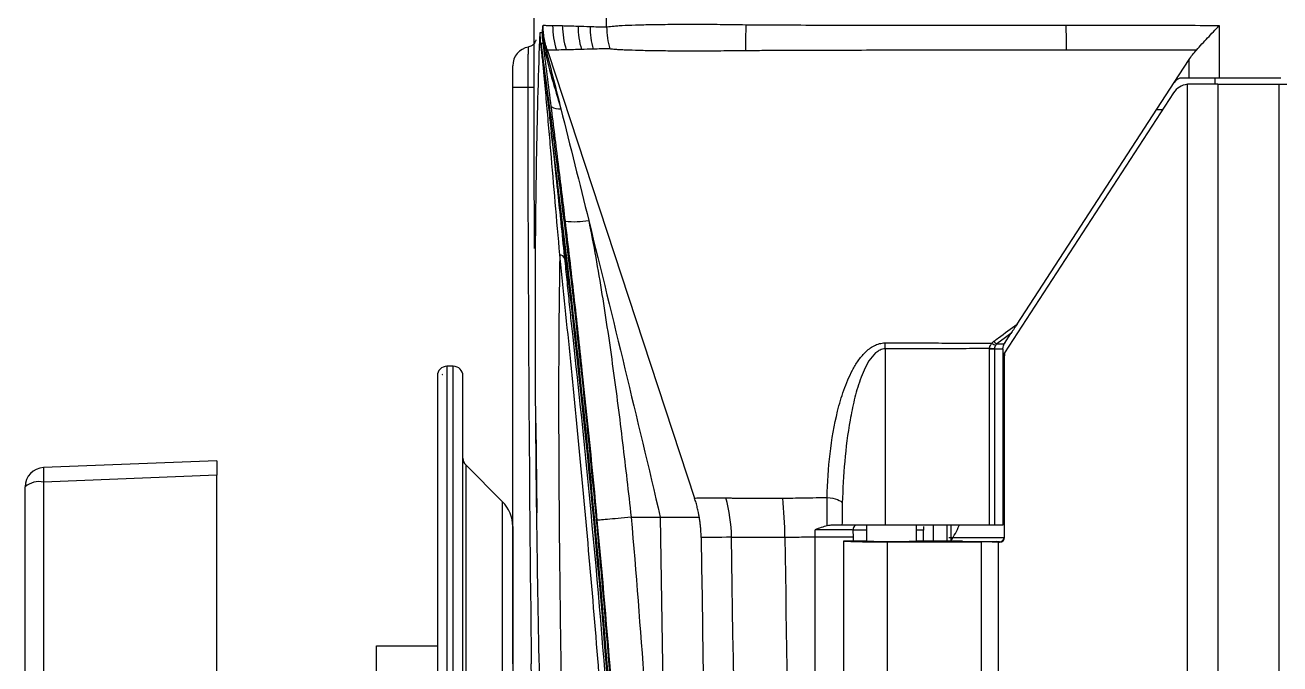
# Model space of a CAD drawing. Extents: x 14.8 to 109.8, y 1.6 to 86.6.
# Drawn here: x 43.172 to 47.099, y 10.666 to 12.666 of the extents above; entities that cross this region are included whole.
import ezdxf

# ---------------------------------------------------------------- set-up
doc = ezdxf.new("R2010")
doc.units = 0
doc.header["$MEASUREMENT"] = 0
doc.layers.add('OBJECT', color=7, linetype='CONTINUOUS')

msp = doc.modelspace()

# ---------------------------------------------------------------- linework, layer by layer
at = {"layer": 'OBJECT'}
for p, q in [((46.9091, 12.6643), (46.9091, 12.5001)), ((44.8065, 12.5871), (44.8065, 12.5871)), ((44.809, 12.5795), (45.2672, 11.1853)), ((46.7682, 12.4865), (46.8144, 12.5576)), ((46.8144, 12.5001), (46.8144, 12.5576)), ((46.2763, 11.7298), (46.7682, 12.4865)), ((46.8144, 12.5001), (46.7934, 12.5001)), ((46.9091, 12.5001), (46.8144, 12.5001)), ((46.8948, 12.5001), (46.8948, 12.4807)), ((47.1013, 12.5001), (46.9091, 12.5001)), ((46.7656, 12.4534), (46.2369, 11.6395)), ((46.8159, 12.4807), (46.8094, 12.4804)), ((46.8094, 6.5107), (46.8094, 12.4804)), ((46.9041, 12.4807), (46.8159, 12.4807)), ((46.9041, 12.4807), (46.9041, 6.5107)), ((46.9041, 12.4807), (47.0963, 12.4807)), ((47.0963, 6.7607), (47.0963, 12.4807)), ((47.0963, 12.4807), (47.1444, 12.4807)), ((46.731, 12.4001), (46.7121, 12.4001)), ((44.8595, 11.9425), (44.8603, 11.9352)), ((46.2132, 11.6677), (46.236, 11.6677)), ((46.237, 11.6692), (46.257, 11.7)), ((45.8638, 11.6522), (45.8638, 11.1001)), ((46.2054, 11.6514), (46.1903, 11.6514)), ((46.1903, 11.1001), (46.1903, 11.6514)), ((46.2054, 11.6514), (46.2054, 11.1001)), ((46.2321, 11.6514), (46.2054, 11.6514)), ((46.2321, 11.6528), (46.2321, 11.6514)), ((46.2321, 11.6514), (46.2321, 11.1001)), ((46.2366, 11.6391), (46.2362, 11.621)), ((46.2369, 11.6395), (46.2366, 11.6391)), ((46.2369, 11.0622), (46.2369, 11.6395)), ((44.5123, 11.5976), (44.4923, 11.5976)), ((44.4923, 11.5976), (44.4923, 8.5976)), ((44.5123, 8.5976), (44.5123, 11.5976)), ((46.2321, 11.5925), (46.2362, 11.5929)), ((46.2362, 11.621), (46.2362, 11.0628)), ((44.4623, 11.5676), (44.4623, 8.6276)), ((44.4785, 11.5725), (44.4773, 11.5717)), ((44.4773, 11.5717), (44.4785, 11.5721)), ((44.4785, 11.5721), (44.4785, 11.5725)), ((44.5423, 8.6276), (44.5423, 11.5676)), ((43.7723, 11.3016), (43.23, 11.2804)), ((43.7723, 11.3016), (43.7723, 11.2565)), ((44.6661, 11.1738), (44.5511, 11.2888)), ((44.5511, 11.2888), (44.5511, 8.9064)), ((43.7723, 11.2565), (43.2302, 11.2353)), ((43.2302, 11.2353), (43.2302, 10.1861)), ((43.7723, 10.1908), (43.7723, 11.2565)), ((46.2362, 11.2601), (46.2321, 11.2601)), ((43.1723, 10.1712), (43.1723, 11.2204)), ((44.6661, 9.0214), (44.6661, 11.1738)), ((45.0688, 11.1251), (45.16, 11.1251)), ((44.6983, 11.096), (44.6983, 9.2435)), ((45.8638, 11.1001), (45.7285, 11.1001)), ((45.7628, 11.0851), (45.7632, 11.0631)), ((45.8053, 11.0851), (45.7628, 11.0851)), ((45.8053, 11.1001), (45.8053, 11.0507)), ((45.9613, 11.0507), (45.9613, 11.1001)), ((45.9833, 11.0851), (45.9613, 11.0851)), ((45.9833, 11.0957), (45.9833, 11.0851)), ((45.9833, 11.0507), (45.9833, 11.0851)), ((46.0133, 11.1014), (46.0133, 11.0507)), ((46.0567, 11.0985), (46.0567, 11.0507)), ((46.0689, 11.0986), (46.0689, 11.0514)), ((46.2054, 11.1001), (46.1903, 11.1001)), ((46.2321, 11.1001), (46.2054, 11.1001)), ((45.7333, 11.0507), (45.7333, 6.6107)), ((45.8053, 11.0507), (45.7333, 11.0507)), ((45.7632, 11.0632), (45.7633, 11.0507)), ((45.8703, 11.0481), (46.1655, 11.0476)), ((45.8703, 11.0481), (45.8703, 6.6107)), ((46.1053, 11.0507), (45.9613, 11.0507)), ((46.0684, 11.0507), (46.0689, 11.0514)), ((46.1053, 11.0507), (46.2122, 11.0496)), ((46.1655, 6.6107), (46.1655, 11.0476)), ((46.2212, 11.0478), (46.2122, 11.0496)), ((46.2171, 11.0474), (46.2171, 6.6107)), ((46.2171, 11.0474), (46.2217, 11.0473)), ((46.2217, 11.0473), (46.2212, 11.0478)), ((46.2362, 11.0628), (46.2369, 11.0622)), ((44.2723, 10.7226), (44.4623, 10.7226)), ((44.2723, 9.4726), (44.2723, 10.7226))]:
    msp.add_line(p, q, dxfattribs=at)
at = {"layer": 'OBJECT', "flags": 128}
for points in [[(44.7451, 12.4717), (44.75, 12.4717), (44.7545, 12.4717), (44.7586, 12.4717), (44.7621, 12.4717), (44.7638, 12.4717)], [(46.257, 11.7), (46.24, 11.6875), (46.2132, 11.6677)], [(44.7701, 11.4191), (44.7701, 11.4147), (44.7734, 11.1392)], [(45.0686, 11.1251), (45.0686, 11.1251), (45.0686, 11.1251)]]:
    msp.add_lwpolyline(points, dxfattribs=at)
at = {"layer": 'OBJECT'}
for centre, radius, start, end in [((159.0083, 12.6251), 114.2446, 179.639985, 180.330196), ((45.0735, 12.6646), 0.2505, 179.9759, 197.8944), ((45.1048, 12.6638), 0.2508, 179.9681, 197.5562), ((45.1537, 12.6624), 0.2512, 179.9615, 196.9013), ((45.1916, 12.6612), 0.2515, 179.9513, 196.3346), ((45.244, 12.6619), 0.2521, 180.4491, 196.2236), ((47.4168, 12.604), 1.9901, 178.1812, 180.535), ((49.2089, 12.6667), 2.7796, 180.0284, 181.6437), ((44.7854, 12.6083), 0.00108, 314.0727, 347.8936), ((44.7583, 12.5382), 0.06, 100.5562, 179.9995), ((46.7934, 12.4701), 0.03, 90, 146.9761), ((44.7349, 53.8345), 41.3628, 269.94928, 270.01408), ((46.8159, 12.4207), 0.06, 96.1714, 146.9908), ((44.8435, 12.4478), 0.0446, 236.1424, 276.9132), ((44.8904, 12.3428), 0.2925, 264.6175, 278.9665), ((44.844, 11.9293), 0.0173, 19.9394, 85.2694), ((45.4077, 11.6516), 0.4561, 0.0683, 2.4115), ((46.2144, 11.6907), 0.0269, 231.0346, 259.6391), ((46.2231, 11.689), 0.0235, 213.966, 245.1285), ((46.2621, 11.6528), 0.03, 146.9761, 150.2855), ((44.4923, 11.5676), 0.03, 90, 180), ((44.5123, 11.5676), 0.03, 0, 90), ((44.5723, 11.31), 0.03, 180, 225), ((43.2323, 11.2204), 0.06, 92.2378, 180), ((43.5744, 11.2597), 0.345, 176.573, 184.0597), ((43.2171, 11.1665), 0.0701, 79.1965, 129.6742), ((44.5883, 11.096), 0.11, 0, 45), ((45.8895, 11.1801), 0.2208, 324.3318, 338.4428), ((159.0083, 12.6251), 113.7313, 180.78752, 183.794873)]:
    msp.add_arc(centre, radius, start, end, dxfattribs=at)
for centre, major_axis, ratio, start_param, end_param in [((45.8833, 11.0507), (0.15, 0), 0.017455, 3.141593, 4.625123), ((45.8833, 11.0507), (0.078, 0), 0.017455, 3.141593, 6.283185), ((46.1546, 11.0455), (0.125, 0), 0.017455, 1.047198, 1.48353), ((46.2212, 11.0628), (0.0106, -0.0106), 0.999695, 5.497939, 7.068431), ((46.2217, 11.0623), (0.014, -0.006), 0.985565, 5.110153, 6.680644)]:
    msp.add_ellipse(centre, major_axis=major_axis, ratio=ratio, start_param=start_param, end_param=end_param, dxfattribs=at)
for points in [[(44.9919, 12.6599), (44.9922, 13.4466), (45.0007, 14.2331), (45.0175, 15.0196)], [(44.823, 12.6647), (44.8323, 12.6646), (44.8426, 12.6643), (44.854, 12.664)], [(44.854, 12.664), (44.8685, 12.6636), (44.8846, 12.6631), (44.9025, 12.6626)], [(44.9025, 12.6626), (44.9143, 12.6623), (44.9268, 12.6619), (44.94, 12.6614)], [(44.7862, 12.6075), (44.7847, 12.6191), (44.7839, 12.6308), (44.7839, 12.6425)], [(44.7865, 12.6081), (44.7848, 12.6195), (44.784, 12.631), (44.7839, 12.6425)], [(44.7934, 12.6107), (44.7919, 12.6213), (44.7911, 12.6319), (44.791, 12.6425)], [(44.8025, 12.5876), (44.818, 12.5262), (44.8335, 12.4649), (44.8489, 12.4036)], [(44.8351, 12.5876), (44.824, 12.5873), (44.8145, 12.5873), (44.8065, 12.5871)], [(44.8065, 12.5871), (44.8073, 12.5846), (44.8082, 12.5821), (44.809, 12.5795)], [(44.8657, 12.5882), (44.8545, 12.588), (44.8443, 12.5878), (44.8351, 12.5876)], [(44.9133, 12.5894), (44.8958, 12.5889), (44.8799, 12.5885), (44.8657, 12.5882)], [(44.9502, 12.5904), (44.9372, 12.5901), (44.9249, 12.5897), (44.9133, 12.5894)], [(45.0006, 12.5919), (44.9827, 12.5914), (44.9659, 12.5909), (44.9502, 12.5904)], [(46.8144, 12.5576), (46.8213, 12.5682), (46.8288, 12.5783), (46.8373, 12.5876)], [(44.7451, 12.4717), (44.7456, 11.8697), (44.7494, 11.2678), (44.7562, 10.6659)], [(44.8489, 12.4036), (44.8782, 12.287), (44.9072, 12.1704), (44.936, 12.0538)], [(44.936, 12.0538), (45.0124, 11.7444), (45.0871, 11.4349), (45.16, 11.1251)], [(46.1905, 11.6552), (46.1913, 11.6608), (46.1938, 11.6658), (46.1975, 11.6697)], [(46.1975, 11.6697), (46.1992, 11.6721), (46.2013, 11.6741), (46.2036, 11.6759)], [(46.2096, 11.6642), (46.2071, 11.6609), (46.2058, 11.6568), (46.2055, 11.6525)], [(46.2132, 11.6677), (46.2118, 11.6667), (46.2106, 11.6655), (46.2096, 11.6642)], [(46.1905, 11.6552), (46.1896, 11.6546), (46.1887, 11.654), (46.1878, 11.6534)], [(46.1905, 11.6552), (46.1896, 11.6546), (46.1887, 11.654), (46.1878, 11.6534)], [(46.1903, 11.6514), (46.1903, 11.6527), (46.1903, 11.6539), (46.1905, 11.6552)], [(46.2055, 11.6525), (46.2054, 11.6522), (46.2054, 11.6518), (46.2054, 11.6514)], [(45.3827, 11.0623), (45.3821, 11.104), (45.3762, 11.1459), (45.3652, 11.1861)], [(45.55, 11.0618), (45.5494, 11.1035), (45.5472, 11.1457), (45.5434, 11.185)], [(45.6826, 11.098), (45.6823, 11.1283), (45.6819, 11.1583), (45.682, 11.1873)], [(45.7295, 11.1693), (45.7288, 11.1466), (45.7286, 11.1235), (45.7285, 11.1001)], [(45.0686, 11.1251), (45.0686, 11.1251), (45.0687, 11.1251), (45.0688, 11.1251)], [(45.16, 11.1251), (45.1693, 10.4236), (45.1849, 9.7239), (45.2071, 9.0251)], [(45.6447, 11.0629), (45.6447, 11.0706), (45.6446, 11.0783), (45.6445, 11.086)], [(45.6971, 11.1001), (45.6924, 11.1001), (45.6876, 11.099), (45.6826, 11.098)], [(45.3827, 11.0623), (45.3392, 11.0621), (45.3076, 11.0619), (45.2878, 11.062)], [(44.9304, 6.0194), (44.8408, 7.5673), (44.7828, 9.1162), (44.7562, 10.6659)]]:
    msp.add_open_spline(points, degree=3, dxfattribs=at)
for points, knots in [([(44.791, 12.6425), (44.791, 12.6431), (44.7911, 12.6438), (44.7911, 12.6444), (44.7912, 12.6454), (44.7913, 12.6464), (44.7914, 12.6474), (44.7914, 12.6479), (44.7915, 12.6483), (44.7915, 12.6488)], [0, 0, 0, 0, 0.0001040453, 0.0001040453, 0.0001040453, 0.0002672482, 0.0002672482, 0.0002672482, 0.0003422222, 0.0003422222, 0.0003422222, 0.0003422222]), ([(44.7915, 12.6488), (44.7915, 12.6489), (44.7915, 12.649), (44.7916, 12.6492), (44.7916, 12.6498), (44.7917, 12.6504), (44.7917, 12.651), (44.7918, 12.6517), (44.7919, 12.6523), (44.7919, 12.6529), (44.792, 12.6536), (44.792, 12.6542), (44.7921, 12.6548), (44.7922, 12.6561), (44.7924, 12.6574), (44.7925, 12.6586), (44.7926, 12.6599), (44.7927, 12.6611), (44.7929, 12.6623), (44.793, 12.6633), (44.7931, 12.6642), (44.7932, 12.6652)], [0, 0, 0, 0, 0.0000210204, 0.0000210204, 0.0000210204, 0.0001308555, 0.0001308555, 0.0001308555, 0.0002406878, 0.0002406878, 0.0002406878, 0.0003505204, 0.0003505204, 0.0003505204, 0.0005701954, 0.0005701954, 0.0005701954, 0.0007898873, 0.0007898873, 0.0007898873, 0.0009677093, 0.0009677093, 0.0009677093, 0.0009677093]), ([(44.8021, 12.5887), (44.7988, 12.5985), (44.7963, 12.6085), (44.7928, 12.6285), (44.7918, 12.6387), (44.7915, 12.6488)], [0, 0, 0, 0, 0.5, 0.5, 1, 1, 1, 1]), ([(44.7932, 12.6652), (44.7952, 12.6652), (44.7974, 12.6651), (44.8019, 12.665), (44.8043, 12.665), (44.8118, 12.6648), (44.8172, 12.6647), (44.823, 12.6647)], [0, 0, 0, 0, 0.25, 0.25, 0.5, 0.5, 1, 1, 1, 1]), ([(44.8065, 12.5871), (44.8022, 12.5998), (44.7989, 12.6126), (44.7956, 12.6321), (44.7947, 12.6387), (44.7936, 12.6519), (44.7932, 12.6586), (44.7932, 12.6652)], [0, 0, 0, 0, 0.5, 0.5, 0.75, 0.75, 1, 1, 1, 1]), ([(44.94, 12.6614), (44.9481, 12.6611), (44.9565, 12.6608), (44.9695, 12.6604), (44.9739, 12.6603), (44.9806, 12.6601), (44.9839, 12.66), (44.9879, 12.6599), (44.9896, 12.6599), (44.9908, 12.6598), (44.9914, 12.6597), (44.9919, 12.6599)], [0, 0, 0, 0, 0.5, 0.5, 0.75, 0.75, 0.875, 0.9375, 0.96875, 0.96875, 1, 1, 1, 1]), ([(44.9919, 12.6599), (44.9956, 12.6608), (45.0015, 12.6615), (45.0136, 12.6627), (45.0182, 12.6631), (45.0284, 12.6639), (45.0341, 12.6643), (45.0526, 12.6653), (45.0668, 12.6659), (45.0909, 12.6666), (45.0994, 12.6668), (45.1173, 12.6672), (45.1267, 12.6674), (45.1562, 12.668), (45.1773, 12.6682), (45.2219, 12.6685), (45.2456, 12.6686), (45.2954, 12.6685), (45.321, 12.6684), (45.3734, 12.6679), (45.4003, 12.6676), (45.4278, 12.6671)], [0, 0, 0, 0, 0.125, 0.125, 0.1875, 0.1875, 0.25, 0.25, 0.375, 0.375, 0.4375, 0.4375, 0.5, 0.5, 0.625, 0.625, 0.75, 0.75, 0.875, 0.875, 1, 1, 1, 1]), ([(45.4278, 12.6671), (45.433, 12.667), (45.4382, 12.667), (45.4486, 12.667), (45.4642, 12.6669), (45.5007, 12.6666), (45.5319, 12.6665), (45.5945, 12.6661), (45.6361, 12.666), (45.7612, 12.6655), (45.8447, 12.6654), (46.0951, 12.6652), (46.2621, 12.6652), (46.4293, 12.6653)], [0, 0, 0, 0, 0.015625, 0.015625, 0.03125, 0.0625, 0.125, 0.125, 0.25, 0.25, 0.5, 0.5, 1, 1, 1, 1]), ([(46.4293, 12.6653), (46.5092, 12.6654), (46.5892, 12.6655), (46.7491, 12.6654), (46.8291, 12.6654), (46.9091, 12.6643)], [0, 0, 0, 0, 0.5, 0.5, 1, 1, 1, 1]), ([(46.8373, 12.5876), (46.8489, 12.6002), (46.8607, 12.613), (46.8786, 12.6321), (46.8847, 12.6386), (46.8968, 12.6514), (46.9029, 12.6579), (46.9091, 12.6643)], [0, 0, 0, 0, 0.5, 0.5, 0.75, 0.75, 1, 1, 1, 1]), ([(44.7708, 12.6196), (44.7708, 12.6198), (44.7709, 12.6203), (44.7706, 12.6188), (44.7698, 12.6159), (44.7677, 12.6111), (44.763, 12.6049), (44.7559, 12.5994), (44.75, 12.5981), (44.7472, 12.5975)], [0, 0, 0, 0, 0.109842, 0.238847, 0.341499, 0.456452, 0.628973, 0.828718, 1, 1, 1, 1]), ([(44.8246, 9.0239), (44.8193, 9.192), (44.8142, 9.3596), (44.807, 9.6102), (44.8046, 9.6937), (44.8001, 9.8595), (44.7979, 9.9418), (44.7917, 10.1869), (44.7879, 10.3479), (44.7811, 10.6655), (44.7781, 10.8221), (44.7745, 11.0534), (44.7734, 11.13), (44.7716, 11.282), (44.7709, 11.3575), (44.7692, 11.5803), (44.7688, 11.724), (44.7697, 12.0023), (44.771, 12.1369), (44.7758, 12.3969), (44.7792, 12.5223), (44.7839, 12.6425)], [0, 0, 0, 0, 0.125, 0.125, 0.1875, 0.1875, 0.25, 0.25, 0.375, 0.375, 0.5, 0.5, 0.5625, 0.5625, 0.625, 0.625, 0.75, 0.75, 0.875, 0.875, 1, 1, 1, 1]), ([(44.7839, 12.6425), (44.7855, 12.6425), (44.7873, 12.6425), (44.7891, 12.6425), (44.7893, 12.6425), (44.7896, 12.6425), (44.7898, 12.6425), (44.7902, 12.6425), (44.7906, 12.6425), (44.791, 12.6425)], [-0.003133278, -0.003133278, -0.003133278, -0.003133278, 0, 0, 0, 0.000420983, 0.000420983, 0.000420983, 0.00104487, 0.00104487, 0.00104487, 0.00104487]), ([(44.8454, 11.9466), (44.8408, 12.0016), (44.8361, 12.0562), (44.8268, 12.1647), (44.8222, 12.2186), (44.8152, 12.2995), (44.8128, 12.3264), (44.8081, 12.3803), (44.8057, 12.4074), (44.8008, 12.4619), (44.7983, 12.4893), (44.7943, 12.5316), (44.7929, 12.5459), (44.7906, 12.5682), (44.7898, 12.5757), (44.7886, 12.5874), (44.7881, 12.5913), (44.7872, 12.5993), (44.7867, 12.6034), (44.7862, 12.6075)], [0, 0, 0, 0, 0.25, 0.25, 0.5, 0.5, 0.625, 0.625, 0.75, 0.75, 0.875, 0.875, 0.9375, 0.9375, 0.96875, 0.96875, 0.984375, 0.984375, 1, 1, 1, 1]), ([(44.7936, 12.6081), (44.7931, 12.6081), (44.7927, 12.6081), (44.7922, 12.6081), (44.7915, 12.6081), (44.7907, 12.6081), (44.79, 12.6081), (44.7888, 12.6081), (44.7876, 12.6081), (44.7865, 12.6081)], [0.000098344, 0.000098344, 0.000098344, 0.000098344, 0.00086572, 0.00086572, 0.00086572, 0.002113627, 0.002113627, 0.002113627, 0.004278887, 0.004278887, 0.004278887, 0.004278887]), ([(44.7865, 12.6081), (44.7866, 12.6069), (44.787, 12.6045), (44.7875, 12.6007), (44.7881, 12.5967), (44.7887, 12.5923), (44.7893, 12.5876), (44.7899, 12.5827), (44.7906, 12.5774), (44.7913, 12.5719), (44.792, 12.566), (44.7929, 12.5588), (44.7939, 12.5501), (44.7947, 12.5435), (44.7951, 12.5401)], [0, 0, 0, 0, 0.049028, 0.10201, 0.159263, 0.221036, 0.28753, 0.358903, 0.435286, 0.516784, 0.603483, 0.695455, 0.841247, 1, 1, 1, 1]), ([(44.7934, 12.6107), (44.794, 12.6074), (44.7947, 12.604), (44.7955, 12.6007), (44.7955, 12.6005), (44.7956, 12.6003), (44.7957, 12.6001)], [0, 0, 0, 0, 0.0003088621, 0.0003088621, 0.0003088621, 0.0003282463, 0.0003282463, 0.0003282463, 0.0003282463]), ([(44.7934, 12.6107), (44.7934, 12.61), (44.7935, 12.6093), (44.7936, 12.6085), (44.7936, 12.6084), (44.7936, 12.6082), (44.7936, 12.6081)], [0, 0, 0, 0, 0.00007849015, 0.00007849015, 0.00007849015, 0.00009461436, 0.00009461436, 0.00009461436, 0.00009461436]), ([(44.8187, 12.4108), (44.8145, 12.4439), (44.8103, 12.4769), (44.802, 12.5427), (44.7978, 12.5754), (44.7936, 12.6081)], [0, 0, 0, 0, 0.5, 0.5, 1, 1, 1, 1]), ([(44.7473, 12.5972), (44.7472, 12.5972), (44.747, 12.5964), (44.7467, 12.5931), (44.7465, 12.5908), (44.7462, 12.5845), (44.7461, 12.5805), (44.7459, 12.5715), (44.7458, 12.5663), (44.7456, 12.5546), (44.7455, 12.5481), (44.7453, 12.5345), (44.7453, 12.5273), (44.7452, 12.5121), (44.7451, 12.5041), (44.7451, 12.4881), (44.7451, 12.48), (44.7451, 12.4717)], [0, 0, 0, 0, 0.125, 0.125, 0.25, 0.25, 0.375, 0.375, 0.5, 0.5, 0.625, 0.625, 0.75, 0.75, 0.875, 0.875, 1, 1, 1, 1]), ([(44.7957, 12.6001), (44.8018, 12.5671), (44.8104, 12.5344), (44.8291, 12.469), (44.8391, 12.4364), (44.8489, 12.4036)], [0, 0, 0, 0, 0.5, 0.5, 1, 1, 1, 1]), ([(44.8025, 12.5876), (44.8025, 12.5876), (44.8025, 12.5876), (44.8025, 12.5876), (44.8023, 12.5879), (44.8021, 12.5882), (44.8019, 12.5885), (44.8011, 12.5897), (44.8003, 12.5909), (44.7996, 12.5922), (44.7988, 12.5936), (44.798, 12.595), (44.7973, 12.5964), (44.7967, 12.5976), (44.7962, 12.5988), (44.7957, 12.6001)], [-0.00000006, -0.00000006, -0.00000006, -0.00000006, 0, 0, 0, 0.0000617374, 0.0000617374, 0.0000617374, 0.0003051418, 0.0003051418, 0.0003051418, 0.0005614322, 0.0005614322, 0.0005614322, 0.0007766926, 0.0007766926, 0.0007766926, 0.0007766926]), ([(44.8022, 12.5886), (44.8022, 12.5886), (44.8022, 12.5886), (44.8022, 12.5886), (44.8022, 12.5886), (44.8022, 12.5887), (44.8021, 12.5887)], [-0.000000059859, -0.000000059859, -0.000000059859, -0.000000059859, 0, 0, 0, 0.000008548581, 0.000008548581, 0.000008548581, 0.000008548581]), ([(44.8021, 12.5887), (44.8022, 12.5884), (44.8023, 12.5881), (44.8024, 12.5878), (44.8024, 12.5878), (44.8025, 12.5877), (44.8025, 12.5876)], [0, 0, 0, 0, 0.00002405631, 0.00002405631, 0.00002405631, 0.00003150663, 0.00003150663, 0.00003150663, 0.00003150663]), ([(44.809, 12.5795), (44.809, 12.5795), (44.809, 12.5795), (44.809, 12.5795), (44.8086, 12.58), (44.8081, 12.5805), (44.8077, 12.5811), (44.8071, 12.5818), (44.8064, 12.5826), (44.8058, 12.5834), (44.8052, 12.5842), (44.8046, 12.5851), (44.804, 12.5859), (44.8034, 12.5868), (44.8028, 12.5877), (44.8022, 12.5886), (44.8022, 12.5886), (44.8022, 12.5886), (44.8022, 12.5886)], [-0.00000006, -0.00000006, -0.00000006, -0.00000006, 0, 0, 0, 0.0001123635, 0.0001123635, 0.0001123635, 0.0002782847, 0.0002782847, 0.0002782847, 0.0004516545, 0.0004516545, 0.0004516545, 0.0006230812, 0.0006230812, 0.0006230812, 0.0006231412, 0.0006231412, 0.0006231412, 0.0006231412]), ([(45.002, 12.5915), (45.0015, 12.5916), (45.001, 12.5917), (45.0006, 12.5919), (45.0006, 12.5919), (45.0006, 12.5919), (45.0006, 12.5919)], [0, 0, 0, 0, 0.0002292359, 0.0002292359, 0.0002292359, 0.0002292957, 0.0002292957, 0.0002292957, 0.0002292957]), ([(45.4269, 12.5854), (45.4004, 12.5851), (45.3746, 12.5848), (45.3242, 12.5844), (45.2996, 12.5844), (45.2517, 12.5843), (45.2289, 12.5844), (45.1858, 12.5846), (45.1654, 12.5848), (45.1272, 12.5853), (45.1097, 12.5857), (45.0782, 12.5866), (45.0642, 12.5871), (45.0457, 12.5878), (45.04, 12.5881), (45.0296, 12.5886), (45.025, 12.589), (45.0125, 12.59), (45.0062, 12.5907), (45.002, 12.5915)], [0, 0, 0, 0, 0.125, 0.125, 0.25, 0.25, 0.375, 0.375, 0.5, 0.5, 0.625, 0.625, 0.75, 0.75, 0.8125, 0.8125, 0.875, 0.875, 1, 1, 1, 1]), ([(45.431, 12.5855), (45.431, 12.5855), (45.431, 12.5855), (45.431, 12.5855), (45.4296, 12.5854), (45.4282, 12.5854), (45.4269, 12.5854)], [-0.00000006, -0.00000006, -0.00000006, -0.00000006, 0, 0, 0, 0.00010553, 0.00010553, 0.00010553, 0.00010553]), ([(46.4305, 12.587), (46.2636, 12.587), (46.0968, 12.5872), (45.8469, 12.5869), (45.7637, 12.5867), (45.6389, 12.5864), (45.5973, 12.5863), (45.5349, 12.586), (45.5037, 12.5859), (45.4725, 12.5857), (45.4518, 12.5856), (45.4414, 12.5855), (45.431, 12.5855)], [0, 0, 0, 0, 0.5, 0.5, 0.75, 0.75, 0.875, 0.875, 0.9375, 0.96875, 0.96875, 1, 1, 1, 1]), ([(46.8373, 12.5876), (46.8034, 12.5873), (46.7695, 12.5872), (46.7017, 12.587), (46.6678, 12.587), (46.5661, 12.5869), (46.4983, 12.587), (46.4305, 12.587)], [0, 0, 0, 0, 0.25, 0.25, 0.5, 0.5, 1, 1, 1, 1]), ([(44.6983, 12.4717), (44.6983, 12.4761), (44.6983, 12.4804), (44.6983, 12.4889), (44.6983, 12.4931), (44.6983, 12.5052), (44.6983, 12.5126), (44.6983, 12.5219), (44.6983, 12.5247), (44.6983, 12.5295), (44.6983, 12.5315), (44.6983, 12.5365), (44.6983, 12.5382), (44.6983, 12.5382)], [0, 0, 0, 0, 0.125, 0.125, 0.25, 0.25, 0.5, 0.5, 0.625, 0.625, 0.75, 0.75, 1, 1, 1, 1]), ([(44.7951, 12.54), (44.835, 12.2486), (44.8711, 11.9568), (44.9356, 11.3723), (44.9641, 11.0796), (45.038, 10.2004), (45.0719, 9.6131), (45.0904, 9.0251)], [0, 0, 0, 0, 0.25, 0.25, 0.5, 0.5, 1, 1, 1, 1]), ([(44.7951, 12.54), (44.7955, 12.5367), (44.7963, 12.5298), (44.7975, 12.5194), (44.7988, 12.5086), (44.8001, 12.4973), (44.803, 12.4717), (44.8079, 12.4283), (44.8128, 12.3831), (44.8166, 12.3489), (44.818, 12.3361), (44.8187, 12.3294)], [0, 0, 0, 0, 0.04542, 0.093049, 0.142913, 0.195025, 0.249393, 0.502123, 0.813275, 0.902933, 1, 1, 1, 1]), ([(44.6983, 10.6659), (44.6983, 10.9669), (44.6983, 11.2678), (44.6983, 11.8698), (44.6983, 12.1707), (44.6983, 12.4717)], [0, 0, 0, 0, 0.5, 0.5, 1, 1, 1, 1]), ([(44.863, 12.0515), (44.8558, 12.1116), (44.8485, 12.1717), (44.8337, 12.2915), (44.8262, 12.3513), (44.8187, 12.4108)], [0, 0, 0, 0, 0.5, 0.5, 1, 1, 1, 1]), ([(44.8187, 12.3294), (44.8197, 12.3196), (44.8221, 12.2982), (44.8273, 12.2494), (44.833, 12.1955), (44.8375, 12.1531), (44.8391, 12.1381)], [0, 0, 0, 0, 0.1537843, 0.3352679, 0.7647015, 1, 1, 1, 1]), ([(45.0858, 9.0251), (45.0683, 9.5777), (45.0374, 10.1295), (44.9483, 11.2316), (44.8902, 11.7812), (44.8187, 12.3294)], [0, 0, 0, 0, 0.5, 0.5, 1, 1, 1, 1]), ([(44.8391, 12.1381), (44.8423, 12.1079), (44.8491, 12.0429), (44.8559, 11.9775), (44.8595, 11.9425)], [0, 0, 0, 0, 0.465571, 1, 1, 1, 1]), ([(44.8391, 12.1381), (44.9035, 11.6214), (44.956, 11.1035), (45.0369, 10.0653), (45.0653, 9.5456), (45.0817, 9.0251)], [0, 0, 0, 0, 0.5, 0.5, 1, 1, 1, 1]), ([(44.9629, 11.1156), (44.9483, 11.2719), (44.9327, 11.428), (44.9076, 11.662), (44.899, 11.74), (44.8814, 11.8959), (44.8723, 11.9737), (44.863, 12.0515)], [0, 0, 0, 0, 0.5, 0.5, 0.75, 0.75, 1, 1, 1, 1]), ([(44.936, 12.0538), (44.9514, 11.9772), (44.9649, 11.9001), (44.9898, 11.7457), (45.0012, 11.6684), (45.0225, 11.5134), (45.0324, 11.4359), (45.0465, 11.3194), (45.0511, 11.2806), (45.06, 11.2029), (45.0643, 11.1641), (45.0686, 11.1251)], [0, 0, 0, 0, 0.25, 0.25, 0.5, 0.5, 0.75, 0.75, 0.875, 0.875, 1, 1, 1, 1]), ([(44.8454, 11.9466), (44.8418, 11.734), (44.8411, 11.5108), (44.8429, 11.16), (44.844, 11.0415), (44.8468, 10.8018), (44.8485, 10.6806), (44.8547, 10.3126), (44.8599, 10.0617), (44.8679, 9.7408), (44.8695, 9.6761), (44.873, 9.5465), (44.8766, 9.4167), (44.8804, 9.2866), (44.8834, 9.189), (44.8849, 9.1401), (44.8864, 9.0912), (44.8874, 9.0586), (44.8879, 9.0422), (44.8885, 9.0259)], [0, 0, 0, 0, 0.25, 0.25, 0.375, 0.375, 0.5, 0.5, 0.75, 0.75, 0.8125, 0.8125, 0.875, 0.9375, 0.9375, 0.96875, 0.984375, 0.984375, 1, 1, 1, 1]), ([(45.0584, 9.028), (45.0573, 9.0602), (45.0563, 9.0924), (45.054, 9.1568), (45.0529, 9.189), (45.0492, 9.2855), (45.044, 9.414), (45.038, 9.5423), (45.0316, 9.6704), (45.0283, 9.7344), (45.0107, 10.0522), (44.994, 10.3016), (44.9564, 10.7908), (44.9355, 11.0305), (44.9024, 11.3824), (44.8911, 11.4987), (44.8683, 11.7261), (44.8568, 11.8375), (44.8454, 11.9466)], [0, 0, 0, 0, 0.03125, 0.03125, 0.0625, 0.0625, 0.125, 0.1875, 0.1875, 0.25, 0.25, 0.5, 0.5, 0.75, 0.75, 0.875, 0.875, 1, 1, 1, 1]), ([(44.8603, 11.9352), (44.8614, 11.9241), (44.8637, 11.9017), (44.8672, 11.868), (44.8707, 11.8342), (44.8741, 11.8001), (44.8776, 11.766), (44.88, 11.7431), (44.8811, 11.7316)], [0, 0, 0, 0, 0.1666257, 0.3332551, 0.4998976, 0.6665629, 0.8332605, 1, 1, 1, 1]), ([(44.8811, 11.7316), (44.9316, 11.282), (44.9731, 10.8316), (45.0379, 9.9291), (45.0613, 9.4773), (45.0755, 9.0251)], [0, 0, 0, 0, 0.5, 0.5, 1, 1, 1, 1]), ([(46.2036, 11.6759), (46.2086, 11.6796), (46.2136, 11.6832), (46.2185, 11.6869), (46.2378, 11.7012), (46.257, 11.7155), (46.2763, 11.7298), (46.2763, 11.7298), (46.2763, 11.7298), (46.2763, 11.7298)], [0.000272661, 0.000272661, 0.000272661, 0.000272661, 0.000762, 0.000762, 0.000762, 0.002663235, 0.002663235, 0.002663235, 0.002663295, 0.002663295, 0.002663295, 0.002663295]), ([(46.2763, 11.7298), (46.2727, 11.7242), (46.2692, 11.7189), (46.2643, 11.7112), (46.2626, 11.7087), (46.2596, 11.704), (46.2581, 11.7017), (46.257, 11.7)], [0, 0, 0, 0, 0.5, 0.5, 0.75, 0.75, 1, 1, 1, 1]), ([(45.682, 11.1874), (45.6829, 11.2334), (45.6859, 11.2788), (45.6964, 11.3689), (45.7039, 11.4135), (45.7203, 11.4795), (45.7267, 11.5014), (45.7419, 11.5444), (45.7507, 11.5655), (45.7667, 11.5956), (45.7725, 11.6054), (45.7855, 11.6241), (45.7928, 11.6331), (45.8051, 11.6453), (45.8095, 11.6492), (45.8187, 11.6562), (45.8237, 11.6594), (45.8341, 11.6648), (45.8397, 11.667), (45.8513, 11.67), (45.8573, 11.6708), (45.8634, 11.6708)], [0, 0, 0, 0, 0.25, 0.25, 0.5, 0.5, 0.625, 0.625, 0.75, 0.75, 0.8125, 0.8125, 0.875, 0.875, 0.90625, 0.90625, 0.9375, 0.9375, 0.96875, 0.96875, 1, 1, 1, 1]), ([(45.8634, 11.6708), (45.9191, 11.6708), (45.9748, 11.6707), (46.0583, 11.6705), (46.0862, 11.6705), (46.1419, 11.6702), (46.1697, 11.67), (46.1975, 11.6697)], [0, 0, 0, 0, 0.5, 0.5, 0.75, 0.75, 1, 1, 1, 1]), ([(46.2321, 11.6528), (46.2321, 11.656), (46.2326, 11.659), (46.2342, 11.6642), (46.2352, 11.6662), (46.236, 11.6677)], [0, 0, 0, 0, 0.5, 0.5, 1, 1, 1, 1]), ([(45.8638, 11.6522), (45.8581, 11.6522), (45.8526, 11.6508), (45.8426, 11.6462), (45.838, 11.643), (45.8255, 11.6322), (45.8188, 11.6235), (45.8071, 11.6051), (45.8021, 11.5954), (45.7931, 11.5758), (45.7891, 11.5657), (45.7781, 11.535), (45.7722, 11.514), (45.7619, 11.4717), (45.7575, 11.4504), (45.7462, 11.3863), (45.7409, 11.3432), (45.7332, 11.2566), (45.7308, 11.2131), (45.7295, 11.1693)], [0, 0, 0, 0, 0.03125, 0.03125, 0.0625, 0.0625, 0.125, 0.125, 0.1875, 0.1875, 0.25, 0.25, 0.375, 0.375, 0.5, 0.5, 0.75, 0.75, 1, 1, 1, 1]), ([(46.1878, 11.6534), (46.1609, 11.6531), (46.1339, 11.6529), (46.0799, 11.6526), (46.0529, 11.6525), (45.9718, 11.6524), (45.9178, 11.6523), (45.8638, 11.6522)], [0, 0, 0, 0, 0.25, 0.25, 0.5, 0.5, 1, 1, 1, 1]), ([(46.1905, 11.6552), (46.1934, 11.6546), (46.1964, 11.654), (46.2017, 11.6532), (46.204, 11.6528), (46.2055, 11.6525)], [0, 0, 0, 0, 0.5, 0.5, 1, 1, 1, 1]), ([(45.2672, 11.1853), (45.2715, 11.1853), (45.2766, 11.1854), (45.2892, 11.1855), (45.2967, 11.1856), (45.3139, 11.1858), (45.3236, 11.1858), (45.3439, 11.186), (45.3546, 11.186), (45.3652, 11.1861)], [0, 0, 0, 0, 0.25, 0.25, 0.5, 0.5, 0.75, 0.75, 1, 1, 1, 1]), ([(45.282, 11.1251), (45.282, 11.1252), (45.2821, 11.1255), (45.2819, 11.1263), (45.2817, 11.1274), (45.2814, 11.1291), (45.281, 11.1312), (45.2805, 11.1338), (45.2799, 11.1369), (45.2789, 11.1416), (45.2776, 11.1479), (45.2752, 11.158), (45.2719, 11.1705), (45.2687, 11.1804), (45.2672, 11.1853)], [0, 0, 0, 0, 0.003829, 0.015333, 0.034615, 0.061691, 0.096567, 0.139246, 0.189732, 0.248027, 0.37365, 0.49869, 0.750672, 1, 1, 1, 1]), ([(45.3652, 11.1861), (45.3654, 11.1861), (45.3658, 11.1861), (45.3664, 11.1856), (45.3669, 11.1856), (45.3677, 11.1856), (45.369, 11.1855), (45.3715, 11.1855), (45.3754, 11.1854), (45.3837, 11.1853), (45.397, 11.1852), (45.414, 11.1851), (45.4281, 11.1851), (45.4383, 11.185), (45.4498, 11.185), (45.4625, 11.185), (45.4764, 11.185), (45.4916, 11.185), (45.5079, 11.185), (45.5252, 11.185), (45.5373, 11.185), (45.5434, 11.185)], [0, 0, 0, 0, 0.027198, 0.053998, 0.061734, 0.084039, 0.11396, 0.143458, 0.212305, 0.263938, 0.390257, 0.507649, 0.552871, 0.600801, 0.651286, 0.704192, 0.759386, 0.81672, 0.876035, 0.937185, 1, 1, 1, 1]), ([(45.5434, 11.185), (45.5513, 11.1851), (45.5696, 11.1851), (45.6008, 11.1856), (45.6391, 11.1864), (45.6669, 11.187), (45.682, 11.1874)], [0, 0, 0, 0, 0.169747, 0.39823, 0.674738, 1, 1, 1, 1]), ([(45.682, 11.1873), (45.6942, 11.1861), (45.7056, 11.1837), (45.7226, 11.1773), (45.728, 11.1733), (45.7295, 11.1694)], [0, 0, 0, 0, 0.5, 0.5, 1, 1, 1, 1]), ([(45.0686, 11.1251), (45.0543, 11.1238), (45.0408, 11.1226), (45.0154, 11.1202), (45.0042, 11.1192), (44.985, 11.1175), (44.9774, 11.1168), (44.9693, 11.1161), (44.9672, 11.1159), (44.9641, 11.1157), (44.9632, 11.1156), (44.9629, 11.1156)], [0, 0, 0, 0, 0.25, 0.25, 0.5, 0.5, 0.75, 0.75, 0.875, 0.875, 1, 1, 1, 1]), ([(45.0944, 9.0251), (45.0834, 9.3741), (45.0669, 9.7229), (45.023, 10.4199), (44.9956, 10.768), (44.9629, 11.1156)], [0, 0, 0, 0, 0.5, 0.5, 1, 1, 1, 1]), ([(45.0688, 11.1251), (45.099, 10.7763), (45.1232, 10.427), (45.1615, 9.7279), (45.1758, 9.378), (45.1869, 9.0281)], [0, 0, 0, 0, 0.5, 0.5, 1, 1, 1, 1]), ([(45.16, 11.1251), (45.1809, 11.1251), (45.2021, 11.1251), (45.2428, 11.1251), (45.2624, 11.1251), (45.282, 11.1251)], [0, 0, 0, 0, 0.5, 0.5, 0.9615234, 0.9615234, 0.9615234, 0.9615234]), ([(45.2878, 11.062), (45.2877, 11.0662), (45.2875, 11.0747), (45.2867, 11.0873), (45.2856, 11.0999), (45.2841, 11.1125), (45.2827, 11.1208), (45.2821, 11.125)], [0, 0, 0, 0, 0.200902, 0.40116, 0.600966, 0.800514, 1, 1, 1, 1]), ([(45.6826, 11.098), (45.6761, 11.0967), (45.6697, 11.0948), (45.657, 11.0907), (45.6507, 11.0885), (45.6445, 11.086)], [0, 0, 0, 0, 0.5, 0.5, 1, 1, 1, 1]), ([(45.763, 11.0851), (45.7613, 11.0852), (45.7594, 11.0852), (45.7557, 11.0852), (45.7538, 11.0853), (45.7477, 11.0853), (45.7435, 11.0854), (45.7345, 11.0855), (45.7297, 11.0855), (45.7199, 11.0856), (45.7148, 11.0856), (45.6993, 11.0858), (45.6883, 11.0859), (45.6719, 11.0859), (45.6664, 11.086), (45.6554, 11.086), (45.6498, 11.086), (45.6445, 11.086)], [0, 0, 0, 0, 0.0625, 0.0625, 0.125, 0.125, 0.25, 0.25, 0.375, 0.375, 0.5, 0.5, 0.75, 0.75, 0.875, 0.875, 1, 1, 1, 1]), ([(45.7285, 11.1001), (45.7283, 11.1001), (45.7273, 11.1001), (45.7243, 11.1001), (45.7221, 11.1001), (45.7166, 11.1001), (45.7133, 11.1001), (45.7058, 11.1001), (45.7017, 11.1001), (45.6971, 11.1001)], [0, 0, 0, 0, 0.25, 0.25, 0.5, 0.5, 0.75, 0.75, 1, 1, 1, 1]), ([(45.7747, 11.1001), (45.7716, 11.1001), (45.7685, 11.0985), (45.7642, 11.093), (45.7629, 11.0891), (45.7628, 11.0851)], [0, 0, 0, 0, 0.5, 0.5, 1, 1, 1, 1]), ([(46.1903, 11.1001), (46.1425, 11.1001), (46.0499, 11.1001), (45.9365, 11.1001), (45.869, 11.1001), (45.8638, 11.1001)], [0.1045858, 0.1045858, 0.1045858, 0.1045858, 0.4798961, 0.9597921, 1, 1, 1, 1]), ([(45.5542, 6.2161), (45.5311, 6.6196), (45.5103, 7.0232), (45.473, 7.8306), (45.4565, 8.2344), (45.4137, 9.4462), (45.3939, 10.2542), (45.3827, 11.0623)], [0, 0, 0, 0, 0.25, 0.25, 0.5, 0.5, 1, 1, 1, 1]), ([(45.55, 11.0618), (45.5275, 11.0617), (45.5059, 11.0617), (45.4666, 11.0616), (45.4489, 11.0616), (45.419, 11.0617), (45.4069, 11.0617), (45.3896, 11.062), (45.3843, 11.0621), (45.3827, 11.0623)], [0, 0, 0, 0, 0.25, 0.25, 0.5, 0.5, 0.75, 0.75, 1, 1, 1, 1]), ([(45.6447, 11.0631), (45.6411, 11.0629), (45.6291, 11.0625), (45.5975, 11.0622), (45.5695, 11.062), (45.55, 11.0618)], [0, 0, 0, 0, 0.1137206, 0.380655, 1, 1, 1, 1]), ([(45.55, 11.0618), (45.5577, 10.4397), (45.5701, 9.8177), (45.6035, 8.5739), (45.6246, 7.952), (45.6492, 7.3304)], [0, 0, 0, 0, 0.5, 0.5, 1, 1, 1, 1]), ([(45.7632, 11.0631), (45.7567, 11.0631), (45.7487, 11.063), (45.7306, 11.063), (45.7204, 11.063), (45.699, 11.063), (45.6878, 11.0629), (45.6657, 11.0629), (45.6548, 11.0629), (45.6447, 11.0629)], [0, 0, 0, 0, 0.25, 0.25, 0.5, 0.5, 0.75, 0.75, 1, 1, 1, 1]), ([(45.6492, 7.3307), (45.649, 7.4333), (45.6484, 7.6434), (45.6478, 7.9657), (45.6472, 8.3026), (45.6467, 8.654), (45.6462, 9.0199), (45.6458, 9.4004), (45.6455, 9.7955), (45.6452, 10.205), (45.6449, 10.6292), (45.6448, 10.9168), (45.6447, 11.0631)], [0, 0, 0, 0, 0.082477, 0.168844, 0.259102, 0.353253, 0.451298, 0.553239, 0.659077, 0.768815, 0.882455, 1, 1, 1, 1]), ([(46.0628, 11.0621), (46.0642, 11.0621), (46.0788, 11.062), (46.1082, 11.0619), (46.1615, 11.0616), (46.2065, 11.0614), (46.2354, 11.0612)], [0, 0, 0, 0, 0.0266106, 0.2750688, 0.5350899, 1, 1, 1, 1])]:
    msp.add_open_spline(points, degree=3, knots=knots, dxfattribs=at)

doc.saveas('drawing.dxf')
